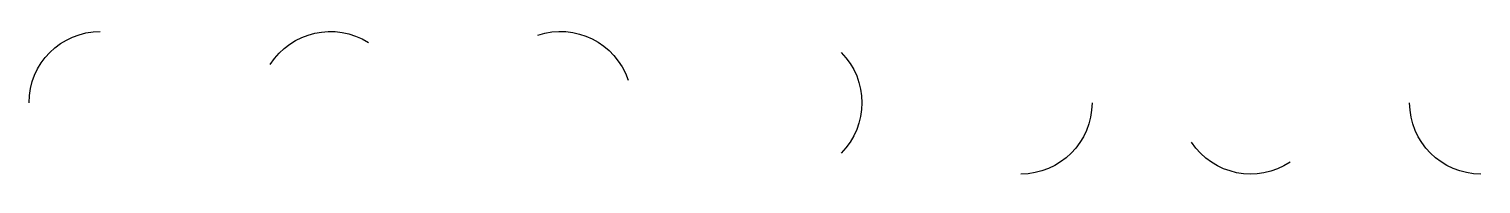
# Model space of a CAD drawing. Header units: millimetres. Extents: x 119 to 261, y 10 to 26.
import ezdxf

# ---------------------------------------------------------------- set-up
doc = ezdxf.new("R2010")
doc.units = ezdxf.units.MM
doc.layers.add('Default', color=7, linetype='Continuous', true_color=0x000000)

msp = doc.modelspace()

# ---------------------------------------------------------------- linework, layer by layer
at = {"layer": 'Default', "extrusion": (0, 0, -1)}
for centre, start, end in [((-125.65, 18.34), 360, 90), ((-148.24, 18.34), 32.3518, 122.3518), ((-170.84, 18.34), 71.4544, 161.4544), ((-193.44, 18.34), 135, 225), ((-216.04, 18.34), 180, 270), ((-261.23, 18.34), 270, 0), ((-238.64, 18.34), 236.5179, 326.5179)]:
    msp.add_arc(centre, 7, start, end, dxfattribs=at)

doc.saveas('drawing.dxf')
